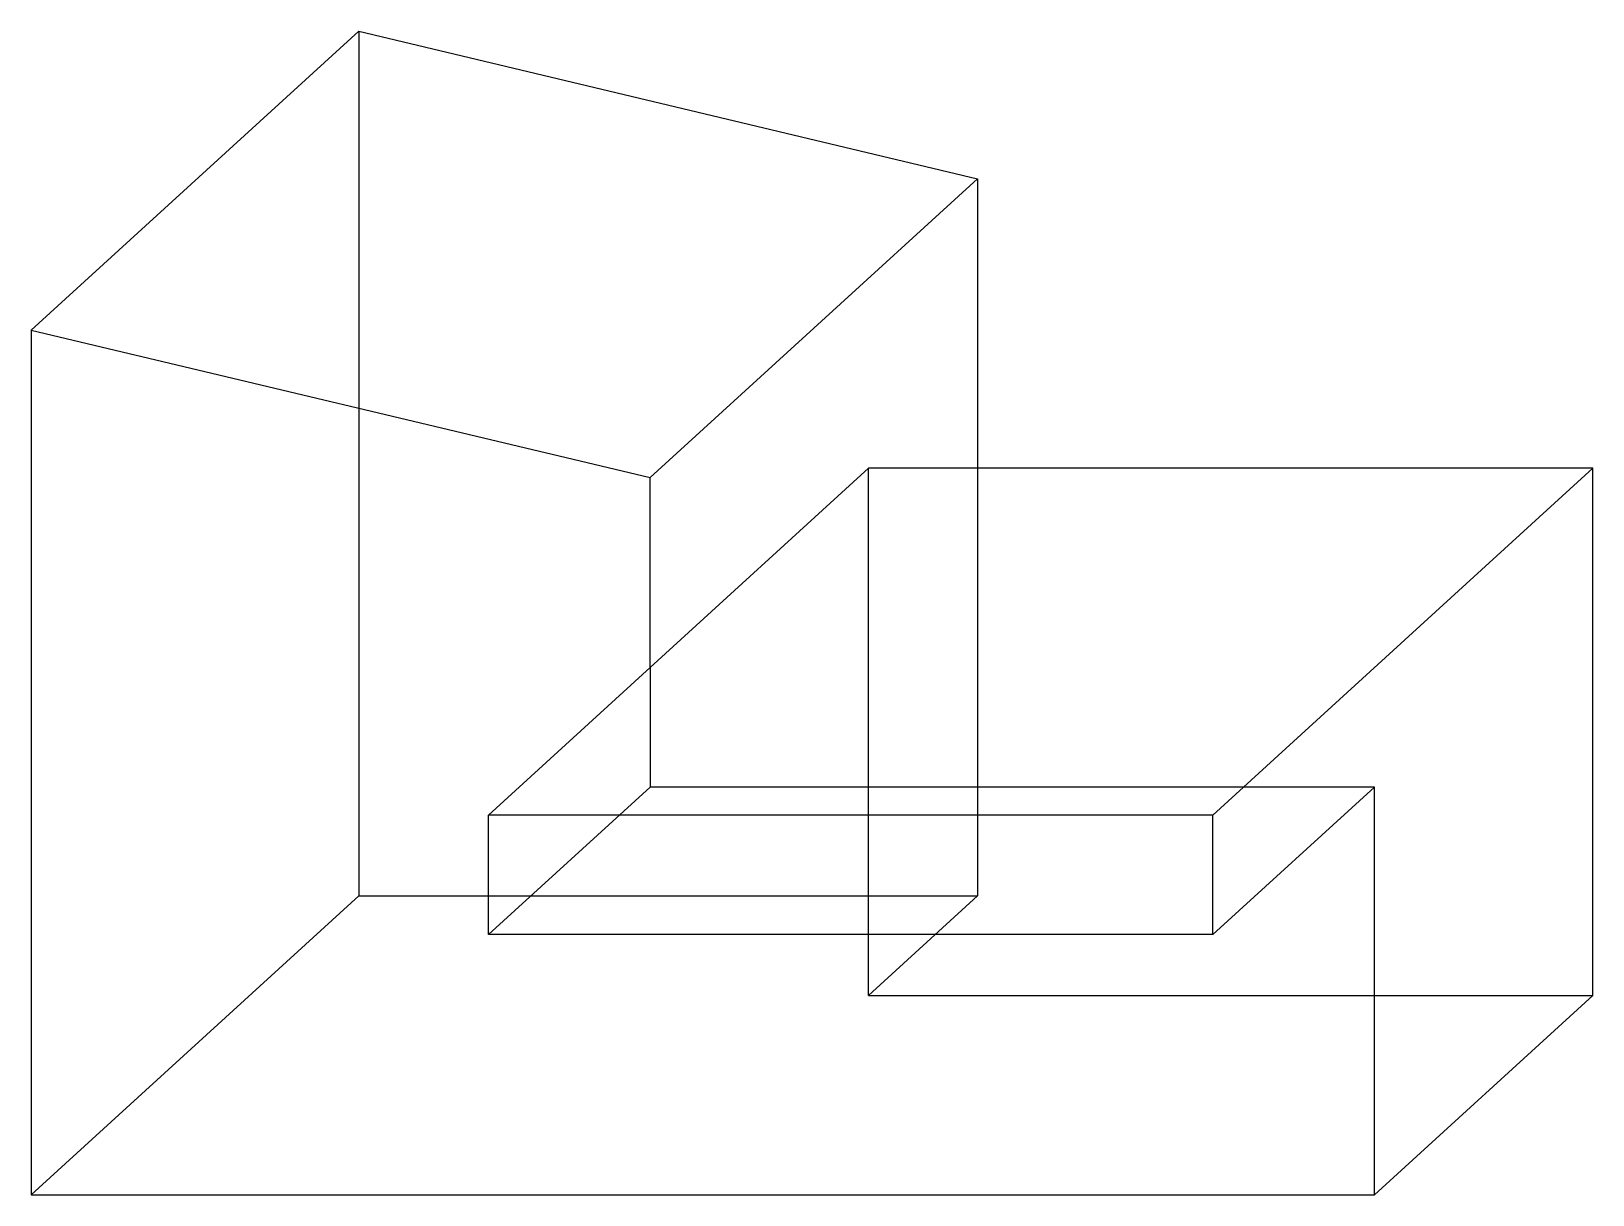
# Model space of a CAD drawing. Extents: x 221 to 354, y 161 to 260.
import ezdxf

# ---------------------------------------------------------------- set-up
doc = ezdxf.new("R2010")
doc.units = 0
doc.layers.get('0').update_dxf_attribs({"linetype": 'CONTINUOUS'})

msp = doc.modelspace()

# ---------------------------------------------------------------- linework, layer by layer
at = {"color": 7}
for p, q in [((249.154913, 260.160784), (221.225255, 234.679064)), ((249.154913, 260.160784), (301.941087, 247.580035)), ((249.154913, 260.160784), (249.154913, 186.435869)), ((274.011429, 222.098314), (301.941087, 247.580035)), ((301.941087, 247.580035), (301.941087, 186.435869)), ((221.225255, 234.679064), (221.225255, 160.954149)), ((221.225255, 234.679064), (274.011429, 222.098314)), ((292.631201, 222.896179), (274.011429, 205.908366)), ((354.415019, 222.896179), (292.631201, 222.896179)), ((292.631201, 177.941962), (292.631201, 222.896179)), ((354.415019, 222.896179), (321.998862, 193.321185)), ((354.415019, 177.941962), (354.415019, 222.896179)), ((274.011429, 205.908366), (274.011429, 222.098314)), ((274.011429, 205.908366), (260.215044, 193.321185)), ((274.011429, 205.908366), (274.011429, 195.718743)), ((274.011429, 195.718743), (260.215044, 183.131562)), ((335.795248, 195.718743), (274.011429, 195.718743)), ((335.795248, 195.718743), (321.998862, 183.131562)), ((335.795248, 160.954149), (335.795248, 195.718743)), ((260.215044, 183.131562), (260.215044, 193.321185)), ((321.998862, 193.321185), (260.215044, 193.321185)), ((321.998862, 183.131562), (321.998862, 193.321185)), ((249.154913, 186.435869), (221.225255, 160.954149)), ((249.154913, 186.435869), (301.941087, 186.435869)), ((301.941087, 186.435869), (292.631201, 177.941962)), ((321.998862, 183.131562), (260.215044, 183.131562)), ((292.631201, 177.941962), (354.415019, 177.941962)), ((354.415019, 177.941962), (335.795248, 160.954149)), ((221.225255, 160.954149), (335.795248, 160.954149))]:
    msp.add_line(p, q, dxfattribs=at)

doc.saveas('drawing.dxf')
